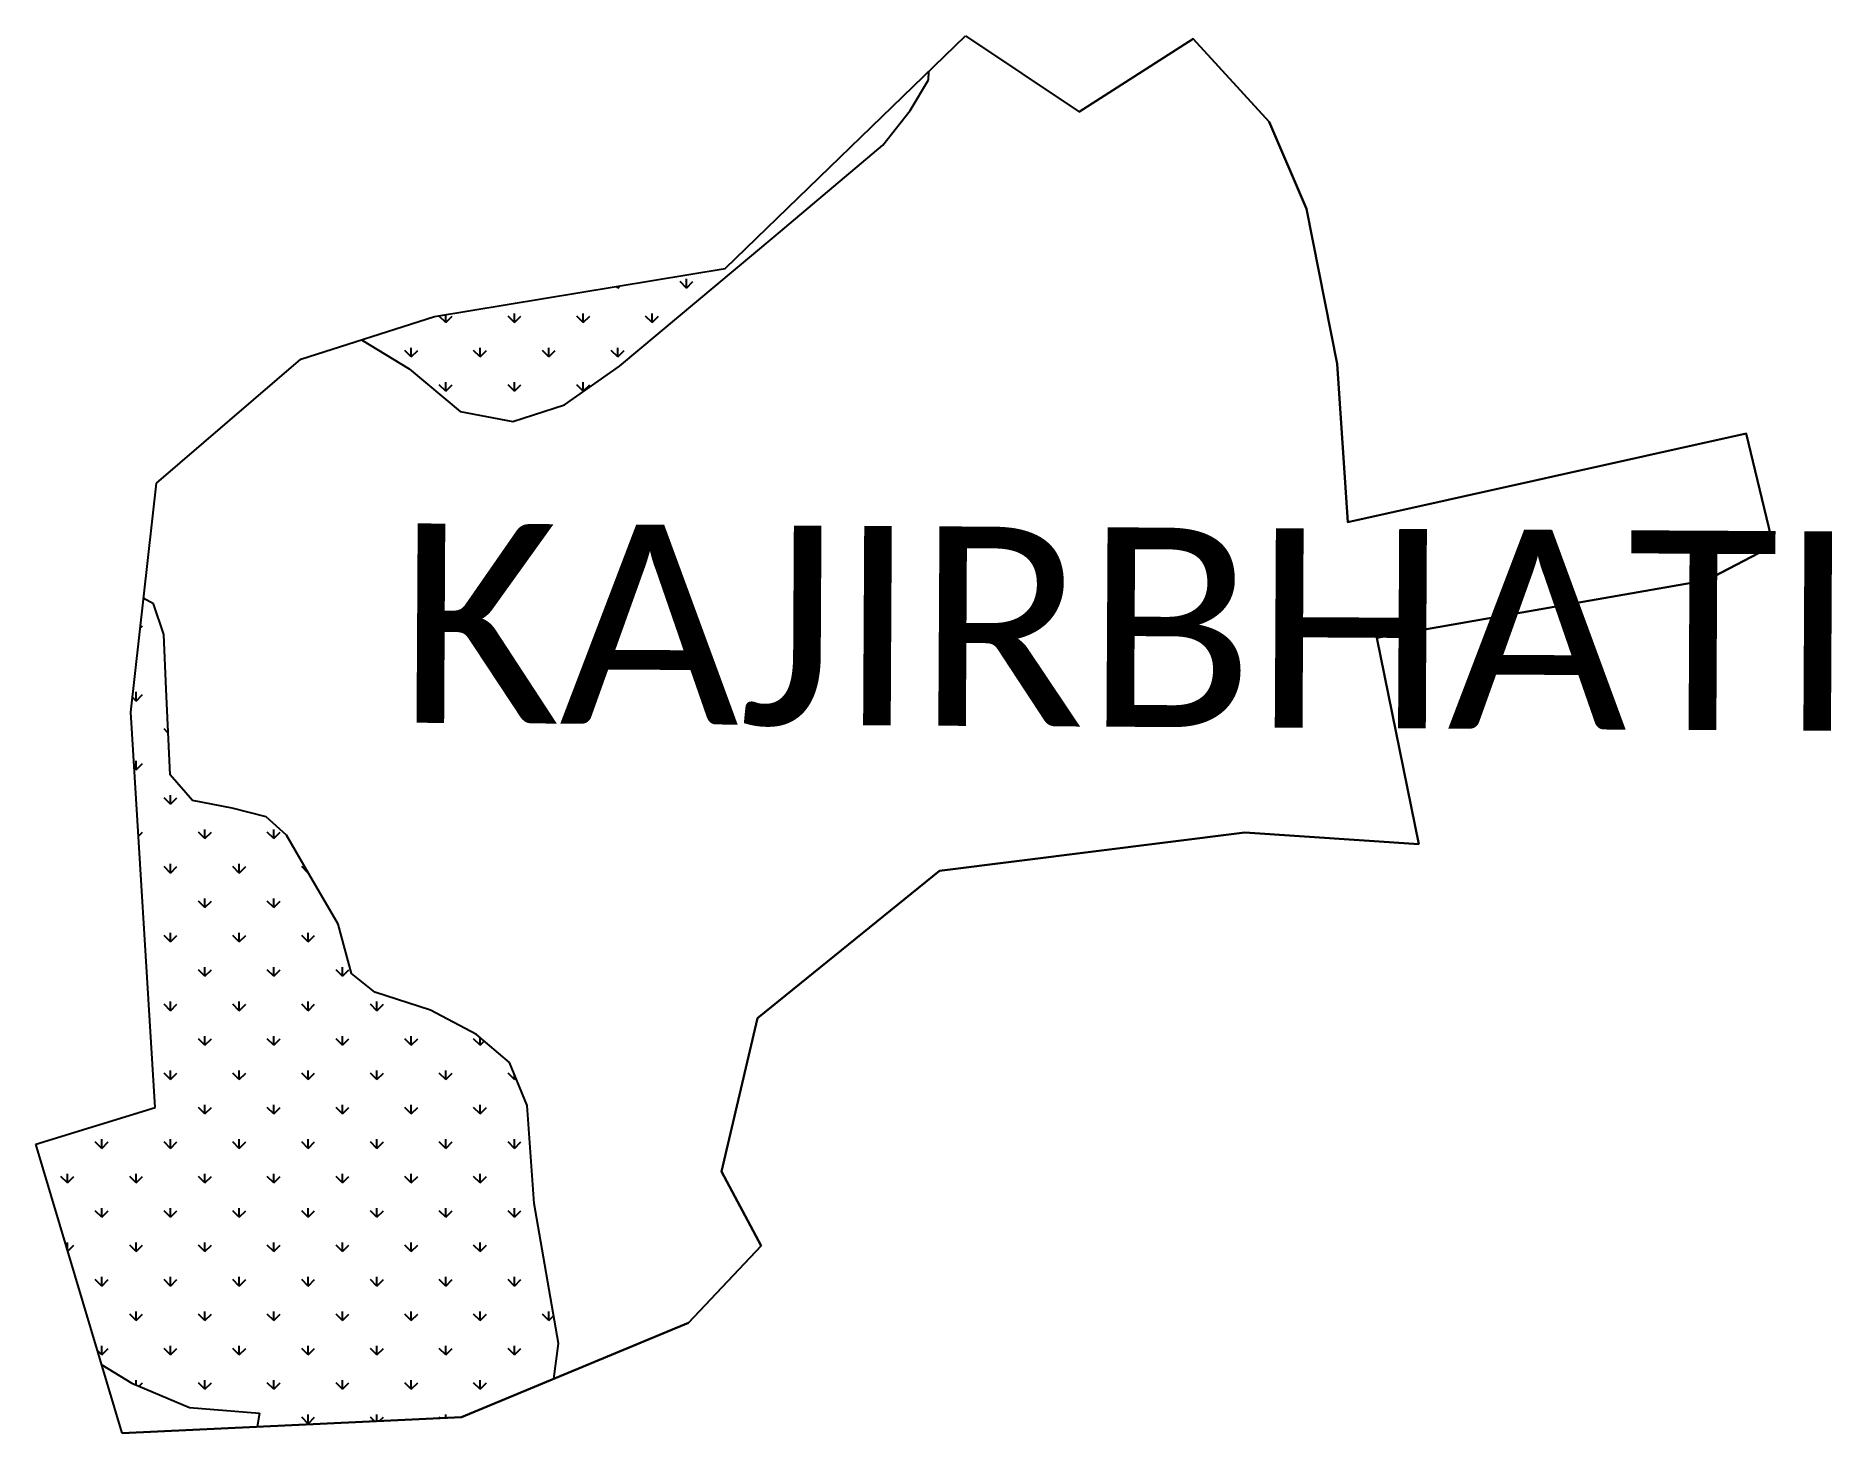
# Model space of a CAD drawing. Header units: metres. Extents: x 317274 to 318212, y 1892261 to 1892990.
import ezdxf

# ---------------------------------------------------------------- set-up
doc = ezdxf.new("R2010")
doc.units = ezdxf.units.M
for name, color, linetype in [('MANGROOVES', 112, 'Continuous'), ('village', 3, 'Continuous'), ('VILLAGE NAME', 250, 'Continuous')]:
    doc.layers.add(name, color=color, linetype=linetype)
doc.styles.get("Standard").update_dxf_attribs({"font": 'simplex.shx'})

msp = doc.modelspace()

# ---------------------------------------------------------------- linework, layer by layer
at = {"color": 3, "flags": 128}
msp.add_lwpolyline([(317759.33, 1892989.96), (317818.7, 1892950.33)], dxfattribs=at)
at = {"layer": 'MANGROOVES'}
for p, q in [((317740.11, 1892967), (317740.26, 1892971.49)), ((317730.53, 1892951.01), (317740.11, 1892967)), ((317716.28, 1892933), (317730.53, 1892951.01)), ((317659.47, 1892885.15), (317716.28, 1892933)), ((317578.73, 1892817.64), (317659.47, 1892885.15)), ((317443.94, 1892831.38), (317468.87, 1892816.22)), ((317549.95, 1892797.47), (317578.73, 1892817.64)), ((317468.87, 1892816.22), (317495.54, 1892793.92)), ((317495.54, 1892793.92), (317523.08, 1892788.82)), ((317523.08, 1892788.82), (317549.95, 1892797.47)), ((317335.42, 1892693.62), (317330.06, 1892696.56)), ((317340.81, 1892677.58), (317335.42, 1892693.62)), ((317342.02, 1892649.08), (317340.81, 1892677.58)), ((317344.01, 1892604.4), (317342.02, 1892649.08)), ((317355.82, 1892590.93), (317344.01, 1892604.4)), ((317376.44, 1892586.97), (317355.82, 1892590.93)), ((317394.14, 1892582.46), (317376.44, 1892586.97)), ((317404.82, 1892572.77), (317394.14, 1892582.46)), ((317416.58, 1892552.61), (317404.82, 1892572.77)), ((317431.76, 1892526.31), (317416.58, 1892552.61)), ((317438.81, 1892500.67), (317431.76, 1892526.31)), ((317450.95, 1892490.97), (317438.81, 1892500.67)), ((317480, 1892481.55), (317450.95, 1892490.97)), ((317504.04, 1892468.84), (317480, 1892481.55)), ((317521.37, 1892454.15), (317504.04, 1892468.84)), ((317530.48, 1892431.69), (317521.37, 1892454.15)), ((317534.24, 1892380.64), (317530.48, 1892431.69)), ((317546.83, 1892307.52), (317534.24, 1892380.64)), ((317544.49, 1892289.17), (317546.83, 1892307.52)), ((317308.36, 1892296.43), (317324.1, 1892286.84)), ((317324.1, 1892286.84), (317354.21, 1892274.22)), ((317354.21, 1892274.22), (317390.82, 1892271.16)), ((317390.82, 1892271.16), (317389.5, 1892264.11))]:
    msp.add_line(p, q, dxfattribs=at)
at = {"layer": 'MANGROOVES', "linetype": 'Continuous'}
for p, q in [((317577.78, 1892858.39), (317576.98, 1892859.18)), ((317577.78, 1892858.39), (317578.88, 1892859.49)), ((317577.78, 1892858.38), (317577.78, 1892859.31)), ((317613.7, 1892858.39), (317610.33, 1892861.75)), ((317613.7, 1892858.38), (317613.7, 1892863.15)), ((317613.7, 1892858.39), (317617.07, 1892861.75)), ((317487.97, 1892840.42), (317484.61, 1892843.79)), ((317487.97, 1892840.42), (317487.97, 1892844.58)), ((317487.97, 1892840.42), (317491.34, 1892843.79)), ((317523.9, 1892840.42), (317520.53, 1892843.79)), ((317523.9, 1892840.42), (317523.9, 1892845.19)), ((317523.9, 1892840.42), (317527.26, 1892843.79)), ((317559.82, 1892840.42), (317556.45, 1892843.79)), ((317559.82, 1892840.42), (317559.82, 1892845.19)), ((317559.82, 1892840.42), (317563.18, 1892843.79)), ((317595.74, 1892840.42), (317592.37, 1892843.79)), ((317595.74, 1892840.42), (317595.74, 1892845.19)), ((317595.74, 1892840.42), (317599.11, 1892843.79)), ((317470.01, 1892822.46), (317470.01, 1892827.23)), ((317505.94, 1892822.46), (317505.94, 1892827.23)), ((317541.86, 1892822.46), (317541.86, 1892827.23)), ((317577.78, 1892822.46), (317577.78, 1892827.23)), ((317470.01, 1892822.46), (317466.65, 1892825.83)), ((317470.01, 1892822.46), (317473.38, 1892825.83)), ((317505.94, 1892822.46), (317502.57, 1892825.83)), ((317505.94, 1892822.46), (317509.3, 1892825.83)), ((317541.86, 1892822.46), (317538.49, 1892825.83)), ((317541.86, 1892822.46), (317545.22, 1892825.83)), ((317577.78, 1892822.46), (317574.41, 1892825.83)), ((317577.78, 1892822.46), (317581.15, 1892825.83)), ((317487.97, 1892804.5), (317484.61, 1892807.87)), ((317487.97, 1892804.5), (317487.97, 1892809.27)), ((317487.97, 1892804.5), (317491.34, 1892807.87)), ((317523.9, 1892804.5), (317520.53, 1892807.87)), ((317523.9, 1892804.5), (317523.9, 1892809.27)), ((317523.9, 1892804.5), (317527.26, 1892807.87)), ((317559.82, 1892804.5), (317556.45, 1892807.87)), ((317559.82, 1892804.5), (317559.82, 1892809.27)), ((317559.82, 1892804.5), (317563.18, 1892807.87)), ((317328.4, 1892680.85), (317329.7, 1892682.15)), ((317341.4, 1892663.71), (317340.92, 1892664.19)), ((317326.33, 1892642.86), (317324.36, 1892644.83)), ((317326.33, 1892642.86), (317326.33, 1892647.62)), ((317326.33, 1892642.86), (317329.7, 1892646.23)), ((317343.04, 1892626.15), (317340.92, 1892628.27)), ((317326.33, 1892606.94), (317326.33, 1892611.7)), ((317326.33, 1892606.94), (317325.26, 1892608)), ((317326.33, 1892606.94), (317329.7, 1892610.31)), ((317344.29, 1892588.98), (317340.92, 1892592.35)), ((317344.29, 1892588.98), (317344.29, 1892593.74)), ((317344.29, 1892588.98), (317347.66, 1892592.35)), ((317327.47, 1892572.16), (317329.7, 1892574.38)), ((317362.25, 1892571.02), (317358.88, 1892574.38)), ((317362.25, 1892571.02), (317362.25, 1892575.78)), ((317362.25, 1892571.02), (317365.62, 1892574.38)), ((317398.17, 1892571.02), (317394.8, 1892574.38)), ((317398.17, 1892571.02), (317398.17, 1892575.78)), ((317398.17, 1892571.02), (317401.54, 1892574.38)), ((317344.29, 1892553.06), (317340.92, 1892556.42)), ((317344.29, 1892553.06), (317344.29, 1892557.82)), ((317344.29, 1892553.06), (317347.66, 1892556.42)), ((317380.21, 1892553.06), (317376.84, 1892556.42)), ((317380.21, 1892553.06), (317380.21, 1892557.82)), ((317380.21, 1892553.06), (317383.58, 1892556.42)), ((317416.13, 1892553.06), (317412.77, 1892556.42)), ((317416.13, 1892553.06), (317416.13, 1892553.37)), ((317416.13, 1892553.06), (317416.25, 1892553.17)), ((317329.56, 1892538.33), (317329.7, 1892538.46)), ((317362.25, 1892535.1), (317358.88, 1892538.46)), ((317362.25, 1892535.1), (317362.25, 1892539.86)), ((317362.25, 1892535.1), (317365.62, 1892538.46)), ((317398.17, 1892535.1), (317394.8, 1892538.46)), ((317398.17, 1892535.1), (317398.17, 1892539.86)), ((317398.17, 1892535.1), (317401.54, 1892538.46)), ((317344.29, 1892517.14), (317340.92, 1892520.5)), ((317344.29, 1892517.14), (317344.29, 1892521.9)), ((317344.29, 1892517.14), (317347.66, 1892520.5)), ((317380.21, 1892517.14), (317376.84, 1892520.5)), ((317380.21, 1892517.14), (317380.21, 1892521.9)), ((317380.21, 1892517.14), (317383.58, 1892520.5)), ((317416.13, 1892517.14), (317412.77, 1892520.5)), ((317416.13, 1892517.14), (317416.13, 1892521.9)), ((317416.13, 1892517.14), (317419.5, 1892520.5)), ((317362.25, 1892499.17), (317358.88, 1892502.54)), ((317362.25, 1892499.17), (317362.25, 1892503.94)), ((317362.25, 1892499.17), (317365.62, 1892502.54)), ((317398.17, 1892499.17), (317394.8, 1892502.54)), ((317398.17, 1892499.17), (317398.17, 1892503.94)), ((317398.17, 1892499.17), (317401.54, 1892502.54)), ((317434.09, 1892499.17), (317430.73, 1892502.54)), ((317434.09, 1892499.17), (317434.09, 1892503.94)), ((317434.09, 1892499.17), (317437.46, 1892502.54)), ((317344.29, 1892481.21), (317340.92, 1892484.58)), ((317344.29, 1892481.21), (317344.29, 1892485.98)), ((317344.29, 1892481.21), (317347.66, 1892484.58)), ((317380.21, 1892481.21), (317376.84, 1892484.58)), ((317380.21, 1892481.21), (317380.21, 1892485.98)), ((317380.21, 1892481.21), (317383.58, 1892484.58)), ((317416.13, 1892481.21), (317412.77, 1892484.58)), ((317416.13, 1892481.21), (317416.13, 1892485.98)), ((317416.13, 1892481.21), (317419.5, 1892484.58)), ((317452.05, 1892481.21), (317448.69, 1892484.58)), ((317452.05, 1892481.21), (317452.05, 1892485.98)), ((317452.05, 1892481.21), (317455.42, 1892484.58)), ((317362.25, 1892463.25), (317358.88, 1892466.62)), ((317362.25, 1892463.25), (317362.25, 1892468.02)), ((317362.25, 1892463.25), (317365.62, 1892466.62)), ((317398.17, 1892463.25), (317394.8, 1892466.62)), ((317398.17, 1892463.25), (317398.17, 1892468.02)), ((317398.17, 1892463.25), (317401.54, 1892466.62)), ((317434.09, 1892463.25), (317430.73, 1892466.62)), ((317434.09, 1892463.25), (317434.09, 1892468.02)), ((317434.09, 1892463.25), (317437.46, 1892466.62)), ((317470.01, 1892463.25), (317466.65, 1892466.62)), ((317470.01, 1892463.25), (317470.01, 1892468.02)), ((317470.01, 1892463.25), (317473.38, 1892466.62)), ((317505.94, 1892463.25), (317502.57, 1892466.62)), ((317505.94, 1892463.25), (317505.94, 1892467.23)), ((317505.94, 1892463.25), (317508.09, 1892465.41)), ((317344.29, 1892445.29), (317340.92, 1892448.66)), ((317344.29, 1892445.29), (317344.29, 1892450.06)), ((317344.29, 1892445.29), (317347.66, 1892448.66)), ((317380.21, 1892445.29), (317376.84, 1892448.66)), ((317380.21, 1892445.29), (317380.21, 1892450.06)), ((317380.21, 1892445.29), (317383.58, 1892448.66)), ((317416.13, 1892445.29), (317412.77, 1892448.66)), ((317416.13, 1892445.29), (317416.13, 1892450.06)), ((317416.13, 1892445.29), (317419.5, 1892448.66)), ((317452.05, 1892445.29), (317448.69, 1892448.66)), ((317452.05, 1892445.29), (317452.05, 1892450.06)), ((317452.05, 1892445.29), (317455.42, 1892448.66)), ((317487.97, 1892445.29), (317484.61, 1892448.66)), ((317487.97, 1892445.29), (317487.97, 1892450.06)), ((317487.97, 1892445.29), (317491.34, 1892448.66)), ((317523.9, 1892445.29), (317520.53, 1892448.66)), ((317523.9, 1892445.29), (317523.9, 1892447.92)), ((317523.9, 1892445.29), (317524.65, 1892446.05)), ((317326.33, 1892427.33), (317326.09, 1892427.58)), ((317326.33, 1892427.33), (317326.79, 1892427.79)), ((317326.33, 1892427.33), (317326.33, 1892427.65)), ((317362.25, 1892427.33), (317358.88, 1892430.7)), ((317362.25, 1892427.33), (317362.25, 1892432.1)), ((317362.25, 1892427.33), (317365.62, 1892430.7)), ((317398.17, 1892427.33), (317394.8, 1892430.7)), ((317398.17, 1892427.33), (317398.17, 1892432.1)), ((317398.17, 1892427.33), (317401.54, 1892430.7)), ((317434.09, 1892427.33), (317430.73, 1892430.7)), ((317434.09, 1892427.33), (317434.09, 1892432.1)), ((317434.09, 1892427.33), (317437.46, 1892430.7)), ((317470.01, 1892427.33), (317466.65, 1892430.7)), ((317470.01, 1892427.33), (317470.01, 1892432.1)), ((317470.01, 1892427.33), (317473.38, 1892430.7)), ((317505.94, 1892427.33), (317502.57, 1892430.7)), ((317505.94, 1892427.33), (317505.94, 1892432.1)), ((317505.94, 1892427.33), (317509.3, 1892430.7)), ((317308.37, 1892409.37), (317308.37, 1892414.13)), ((317344.29, 1892409.37), (317344.29, 1892414.13)), ((317380.21, 1892409.37), (317380.21, 1892414.13)), ((317416.13, 1892409.37), (317416.13, 1892414.13)), ((317452.05, 1892409.37), (317452.05, 1892414.13)), ((317487.97, 1892409.37), (317487.97, 1892414.13)), ((317523.9, 1892409.37), (317523.9, 1892414.13)), ((317274.16, 1892411.09), (317275.05, 1892411.97)), ((317308.37, 1892409.37), (317305, 1892412.74)), ((317308.37, 1892409.37), (317311.74, 1892412.74)), ((317344.29, 1892409.37), (317340.92, 1892412.74)), ((317344.29, 1892409.37), (317347.66, 1892412.74)), ((317380.21, 1892409.37), (317376.84, 1892412.74)), ((317380.21, 1892409.37), (317383.58, 1892412.74)), ((317416.13, 1892409.37), (317412.77, 1892412.74)), ((317416.13, 1892409.37), (317419.5, 1892412.74)), ((317452.05, 1892409.37), (317448.69, 1892412.74)), ((317452.05, 1892409.37), (317455.42, 1892412.74)), ((317487.97, 1892409.37), (317484.61, 1892412.74)), ((317487.97, 1892409.37), (317491.34, 1892412.74)), ((317523.9, 1892409.37), (317520.53, 1892412.74)), ((317523.9, 1892409.37), (317527.26, 1892412.74)), ((317290.41, 1892391.41), (317290.41, 1892396.17)), ((317326.33, 1892391.41), (317326.33, 1892396.17)), ((317362.25, 1892391.41), (317362.25, 1892396.17)), ((317398.17, 1892391.41), (317398.17, 1892396.17)), ((317434.09, 1892391.41), (317434.09, 1892396.17)), ((317470.01, 1892391.41), (317470.01, 1892396.17)), ((317505.94, 1892391.41), (317505.94, 1892396.17)), ((317290.41, 1892391.41), (317287.04, 1892394.78)), ((317290.41, 1892391.41), (317293.78, 1892394.78)), ((317326.33, 1892391.41), (317322.96, 1892394.78)), ((317326.33, 1892391.41), (317329.7, 1892394.78)), ((317362.25, 1892391.41), (317358.88, 1892394.78)), ((317362.25, 1892391.41), (317365.62, 1892394.78)), ((317398.17, 1892391.41), (317394.8, 1892394.78)), ((317398.17, 1892391.41), (317401.54, 1892394.78)), ((317434.09, 1892391.41), (317430.73, 1892394.78)), ((317434.09, 1892391.41), (317437.46, 1892394.78)), ((317470.01, 1892391.41), (317466.65, 1892394.78)), ((317470.01, 1892391.41), (317473.38, 1892394.78)), ((317505.94, 1892391.41), (317502.57, 1892394.78)), ((317505.94, 1892391.41), (317509.3, 1892394.78)), ((317308.37, 1892373.45), (317305, 1892376.82)), ((317308.37, 1892373.45), (317308.37, 1892378.21)), ((317308.37, 1892373.45), (317311.74, 1892376.82)), ((317344.29, 1892373.45), (317340.92, 1892376.82)), ((317344.29, 1892373.45), (317344.29, 1892378.21)), ((317344.29, 1892373.45), (317347.66, 1892376.82)), ((317380.21, 1892373.45), (317376.84, 1892376.82)), ((317380.21, 1892373.45), (317380.21, 1892378.21)), ((317380.21, 1892373.45), (317383.58, 1892376.82)), ((317416.13, 1892373.45), (317412.77, 1892376.82)), ((317416.13, 1892373.45), (317416.13, 1892378.21)), ((317416.13, 1892373.45), (317419.5, 1892376.82)), ((317452.05, 1892373.45), (317448.69, 1892376.82)), ((317452.05, 1892373.45), (317452.05, 1892378.21)), ((317452.05, 1892373.45), (317455.42, 1892376.82)), ((317487.97, 1892373.45), (317484.61, 1892376.82)), ((317487.97, 1892373.45), (317487.97, 1892378.21)), ((317487.97, 1892373.45), (317491.34, 1892376.82)), ((317523.9, 1892373.45), (317520.53, 1892376.82)), ((317523.9, 1892373.45), (317523.9, 1892378.21)), ((317523.9, 1892373.45), (317527.26, 1892376.82)), ((317290.41, 1892356.62), (317290.41, 1892360.25)), ((317290.67, 1892355.75), (317293.78, 1892358.86)), ((317326.33, 1892355.49), (317322.96, 1892358.86)), ((317326.33, 1892355.49), (317326.33, 1892360.25)), ((317326.33, 1892355.49), (317329.7, 1892358.86)), ((317362.25, 1892355.49), (317358.88, 1892358.86)), ((317362.25, 1892355.49), (317362.25, 1892360.25)), ((317362.25, 1892355.49), (317365.62, 1892358.86)), ((317398.17, 1892355.49), (317394.8, 1892358.86)), ((317398.17, 1892355.49), (317398.17, 1892360.25)), ((317398.17, 1892355.49), (317401.54, 1892358.86)), ((317434.09, 1892355.49), (317430.73, 1892358.86)), ((317434.09, 1892355.49), (317434.09, 1892360.25)), ((317434.09, 1892355.49), (317437.46, 1892358.86)), ((317470.01, 1892355.49), (317466.65, 1892358.86)), ((317470.01, 1892355.49), (317470.01, 1892360.25)), ((317470.01, 1892355.49), (317473.38, 1892358.86)), ((317505.94, 1892355.49), (317502.57, 1892358.86)), ((317505.94, 1892355.49), (317505.94, 1892360.25)), ((317505.94, 1892355.49), (317509.3, 1892358.86)), ((317308.37, 1892337.53), (317305, 1892340.9)), ((317308.37, 1892337.53), (317308.37, 1892342.29)), ((317308.37, 1892337.53), (317311.74, 1892340.9)), ((317344.29, 1892337.53), (317340.92, 1892340.9)), ((317344.29, 1892337.53), (317344.29, 1892342.29)), ((317344.29, 1892337.53), (317347.66, 1892340.9)), ((317380.21, 1892337.53), (317376.84, 1892340.9)), ((317380.21, 1892337.53), (317380.21, 1892342.29)), ((317380.21, 1892337.53), (317383.58, 1892340.9)), ((317416.13, 1892337.53), (317412.77, 1892340.9)), ((317416.13, 1892337.53), (317416.13, 1892342.29)), ((317416.13, 1892337.53), (317419.5, 1892340.9)), ((317452.05, 1892337.53), (317448.69, 1892340.9)), ((317452.05, 1892337.53), (317452.05, 1892342.29)), ((317452.05, 1892337.53), (317455.42, 1892340.9)), ((317487.97, 1892337.53), (317484.61, 1892340.9)), ((317487.97, 1892337.53), (317487.97, 1892342.29)), ((317487.97, 1892337.53), (317491.34, 1892340.9)), ((317523.9, 1892337.53), (317520.53, 1892340.9)), ((317523.9, 1892337.53), (317523.9, 1892342.29)), ((317523.9, 1892337.53), (317527.26, 1892340.9)), ((317326.33, 1892319.57), (317322.96, 1892322.94)), ((317326.33, 1892319.57), (317326.33, 1892324.33)), ((317326.33, 1892319.57), (317329.7, 1892322.94)), ((317362.25, 1892319.57), (317358.88, 1892322.94)), ((317362.25, 1892319.57), (317362.25, 1892324.33)), ((317362.25, 1892319.57), (317365.62, 1892322.94)), ((317398.17, 1892319.57), (317394.8, 1892322.94)), ((317398.17, 1892319.57), (317398.17, 1892324.33)), ((317398.17, 1892319.57), (317401.54, 1892322.94)), ((317434.09, 1892319.57), (317430.73, 1892322.94)), ((317434.09, 1892319.57), (317434.09, 1892324.33)), ((317434.09, 1892319.57), (317437.46, 1892322.94)), ((317470.01, 1892319.57), (317466.65, 1892322.94)), ((317470.01, 1892319.57), (317470.01, 1892324.33)), ((317470.01, 1892319.57), (317473.38, 1892322.94)), ((317505.94, 1892319.57), (317502.57, 1892322.94)), ((317505.94, 1892319.57), (317505.94, 1892324.33)), ((317505.94, 1892319.57), (317509.3, 1892322.94)), ((317541.86, 1892319.57), (317538.49, 1892322.94)), ((317541.86, 1892319.57), (317541.86, 1892324.33)), ((317541.86, 1892319.57), (317544.33, 1892322.04)), ((317308.37, 1892301.61), (317306.16, 1892303.82)), ((317308.37, 1892301.61), (317308.37, 1892306.37)), ((317308.37, 1892301.61), (317311.74, 1892304.98)), ((317344.29, 1892301.61), (317340.92, 1892304.98)), ((317344.29, 1892301.61), (317344.29, 1892306.37)), ((317344.29, 1892301.61), (317347.66, 1892304.98)), ((317380.21, 1892301.61), (317376.84, 1892304.98)), ((317380.21, 1892301.61), (317380.21, 1892306.37)), ((317380.21, 1892301.61), (317383.58, 1892304.98)), ((317416.13, 1892301.61), (317412.77, 1892304.98)), ((317416.13, 1892301.61), (317416.13, 1892306.37)), ((317416.13, 1892301.61), (317419.5, 1892304.98)), ((317452.05, 1892301.61), (317448.69, 1892304.98)), ((317452.05, 1892301.61), (317452.05, 1892306.37)), ((317452.05, 1892301.61), (317455.42, 1892304.98)), ((317487.97, 1892301.61), (317484.61, 1892304.98)), ((317487.97, 1892301.61), (317487.97, 1892306.37)), ((317487.97, 1892301.61), (317491.34, 1892304.98)), ((317523.9, 1892301.61), (317520.53, 1892304.98)), ((317523.9, 1892301.61), (317523.9, 1892306.37)), ((317523.9, 1892301.61), (317527.26, 1892304.98)), ((317326.33, 1892285.9), (317326.33, 1892288.41)), ((317327.92, 1892285.24), (317329.7, 1892287.02)), ((317362.25, 1892283.65), (317358.88, 1892287.02)), ((317362.25, 1892283.65), (317362.25, 1892288.41)), ((317362.25, 1892283.65), (317365.62, 1892287.02)), ((317398.17, 1892283.65), (317394.8, 1892287.02)), ((317398.17, 1892283.65), (317398.17, 1892288.41)), ((317398.17, 1892283.65), (317401.54, 1892287.02)), ((317434.09, 1892283.65), (317430.73, 1892287.02)), ((317434.09, 1892283.65), (317434.09, 1892288.41)), ((317434.09, 1892283.65), (317437.46, 1892287.02)), ((317470.01, 1892283.65), (317466.65, 1892287.02)), ((317470.01, 1892283.65), (317470.01, 1892288.41)), ((317470.01, 1892283.65), (317473.38, 1892287.02)), ((317505.94, 1892283.65), (317502.57, 1892287.02)), ((317505.94, 1892283.65), (317505.94, 1892288.41)), ((317505.94, 1892283.65), (317509.3, 1892287.02)), ((317538.73, 1892286.78), (317538.49, 1892287.02)), ((317541.86, 1892288.08), (317541.86, 1892288.41)), ((317416.13, 1892265.69), (317412.77, 1892269.06)), ((317416.13, 1892265.69), (317416.13, 1892270.45)), ((317416.13, 1892265.69), (317419.5, 1892269.06)), ((317450.75, 1892266.99), (317448.69, 1892269.06)), ((317452.05, 1892267.05), (317452.05, 1892270.45)), ((317453.48, 1892267.12), (317455.42, 1892269.06)), ((317485.07, 1892268.6), (317484.61, 1892269.06)), ((317487.97, 1892268.73), (317487.97, 1892270.45)), ((317491.17, 1892268.88), (317491.34, 1892269.06))]:
    msp.add_line(p, q, dxfattribs=at)
at = {"layer": 'village', "color": 3}
for p, q in [((317633.99, 1892868.53), (317759.33, 1892989.96)), ((317878.25, 1892988.49), (317818.7, 1892950.33)), ((317918.03, 1892945.22), (317878.25, 1892988.49)), ((317937.43, 1892899.8), (317918.03, 1892945.22)), ((317953.56, 1892818.85), (317937.43, 1892899.8)), ((317482.14, 1892843.62), (317633.99, 1892868.53)), ((317412.34, 1892821.26), (317482.14, 1892843.62)), ((317336.89, 1892756.6), (317412.34, 1892821.26)), ((317959.12, 1892736.28), (317953.56, 1892818.85)), ((318167.08, 1892782.43), (317959.12, 1892736.28)), ((318181.08, 1892724), (318167.08, 1892782.43)), ((317323.48, 1892636.97), (317336.89, 1892756.6)), ((318146.48, 1892705.87), (318181.08, 1892724)), ((318181.08, 1892724), (318146.48, 1892705.87)), ((317974.16, 1892675.9), (318146.48, 1892705.87)), ((318146.48, 1892705.87), (317974.16, 1892675.9)), ((317996.07, 1892568.12), (317974.16, 1892675.9)), ((317974.16, 1892675.9), (317996.07, 1892568.12)), ((317336.2, 1892430.67), (317323.48, 1892636.97)), ((317745.91, 1892554.25), (317905.22, 1892574.3)), ((317905.22, 1892574.3), (317745.91, 1892554.25)), ((317905.22, 1892574.3), (317996.07, 1892568.12)), ((317996.07, 1892568.12), (317905.22, 1892574.3)), ((317650.75, 1892477.3), (317745.91, 1892554.25)), ((317745.91, 1892554.25), (317650.75, 1892477.3)), ((317631.96, 1892397.31), (317650.75, 1892477.3)), ((317650.75, 1892477.3), (317631.96, 1892397.31)), ((317274, 1892411.65), (317336.2, 1892430.67)), ((317318.99, 1892260.8), (317274, 1892411.65)), ((317652.75, 1892358.57), (317631.96, 1892397.31)), ((317631.96, 1892397.31), (317652.75, 1892358.57)), ((317614.69, 1892318.29), (317652.75, 1892358.57)), ((317652.75, 1892358.57), (317614.69, 1892318.29)), ((317496.15, 1892269.12), (317614.69, 1892318.29)), ((317614.69, 1892318.29), (317496.15, 1892269.12)), ((317318.99, 1892260.8), (317496.15, 1892269.12)), ((317496.15, 1892269.12), (317318.99, 1892260.8))]:
    msp.add_line(p, q, dxfattribs=at)
msp.add_polyline3d([(317818.7, 1892950.33, 0), (317878.25, 1892988.49, 0), (317918.03, 1892945.22, 0), (317937.43, 1892899.8, 0), (317953.56, 1892818.85, 0), (317959.12, 1892736.28, 0), (318167.08, 1892782.43, 0), (318181.08, 1892724, 0)], dxfattribs=at)

# ---------------------------------------------------------------- texts
at = {"layer": 'VILLAGE NAME', "insert": (317463.52, 1892735.6), "char_height": 104.0416, "attachment_point": 1, "rotation": 359.67619}
msp.add_mtext_dynamic_manual_height_columns('{\\fCalibri|b0|i0|c0|p34;KAJIRBHATI}', width=1512.2538, gutter_width=520.21, heights=[0], dxfattribs=at)

doc.saveas('drawing.dxf')
